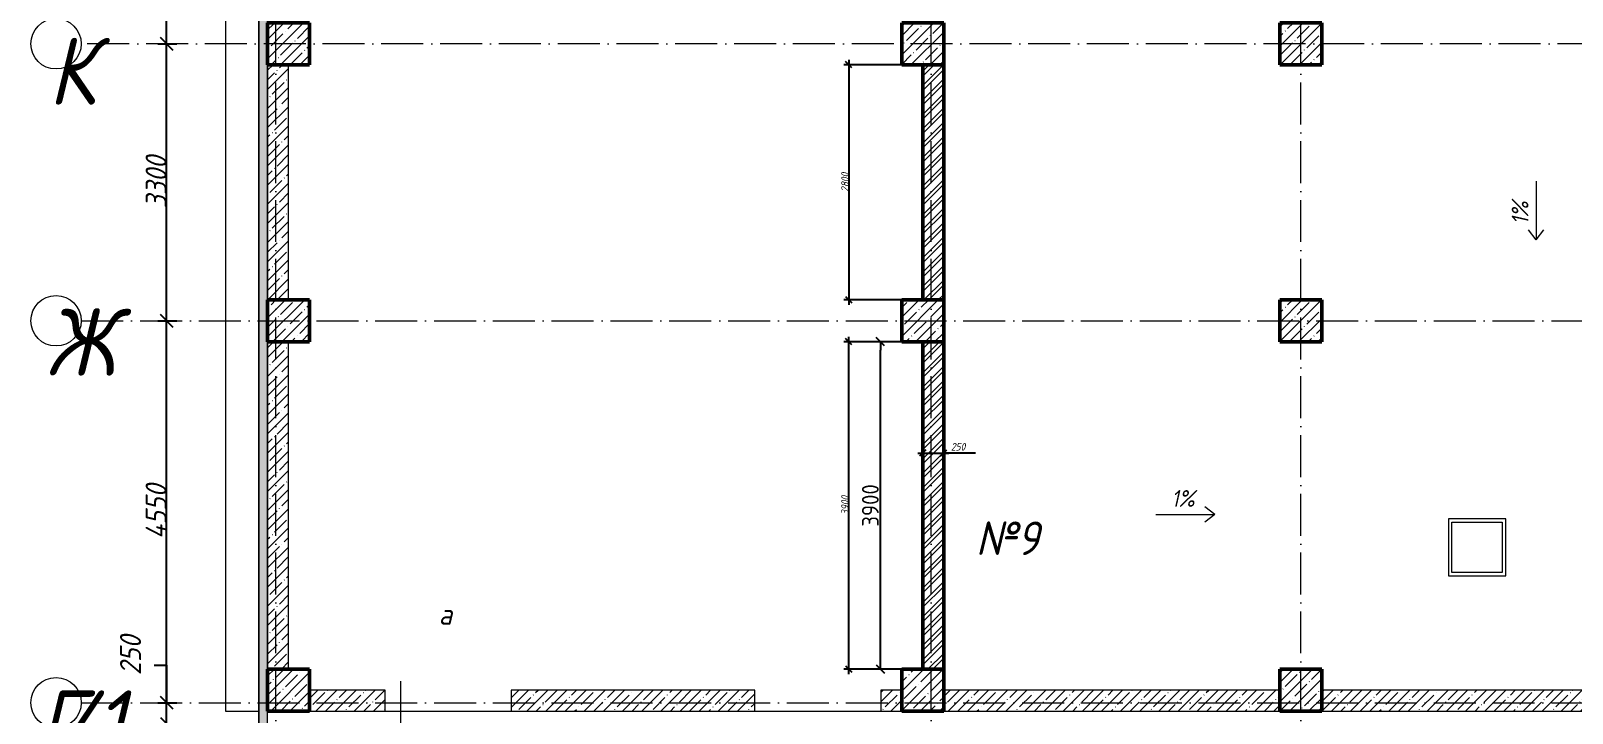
# Model space of a CAD drawing. Header units: millimetres. Extents: x -12989 to 629078, y -109036 to 555275.
# Drawn here: x 508370 to 526720, y 437634 to 445764 of the extents above; entities that cross this region are included whole.
import ezdxf

# ---------------------------------------------------------------- set-up
doc = ezdxf.new("R2010")
doc.units = ezdxf.units.MM
doc.linetypes.add('200_ШТРИХ_ш1п0_6_', pattern=[160, 100, -60])
doc.linetypes.add('50_200_ШТРИХ_1Т_ш5_п1_п1_', pattern=[700, 500, -100, 0, -100])
for name, color, linetype, lineweight in [('A-____-____-DIMS', 7, 'Continuous', 9), ('A-____-NOTE-TEXT', 7, 'Continuous', 9), ('A-FLOR-____-OTLN', 7, 'Continuous', 9), ('A-WALL-____-MCUT', 7, 'Continuous', 13), ('A-WALL-____-MCUT-1', 7, 'Continuous', 9), ('A-WALL-____-MCUT-2', 7, 'Continuous', 50), ('A-WALL-____-MCUT-3', 7, 'Continuous', 9), ('A-WALL-____-PATT-1', 7, 'Continuous', 9), ('A-WALL-FNSH-MCUT-1', 7, 'Continuous', 9), ('G-____-____-DIMS', 7, 'Continuous', 9), ('G-____-____-TEXT', 7, 'Continuous', 9), ('S-COLS-____-MCUT', 7, 'Continuous', 50), ('S-COLS-____-OTLN', 7, 'Continuous', 9), ('S-GRID-____-IDEN', 7, 'Continuous', 9), ('S-GRID-____-OTLN-1', 7, '50_200_ШТРИХ_1Т_ш5_п1_п1_', 9)]:
    doc.layers.add(name, color=color, linetype=linetype, lineweight=lineweight)
for name, color, linetype, lineweight, true_color in [('A-DETL-GENF-OTLN-4', 9, '200_ШТРИХ_ш1п0_6_', 9, 0x808080), ('A-DETL-GENF-OTLN-5', 7, 'Continuous', 5, 0xc0c0c0), ('A-WALL-____-PATT-2', 7, 'Continuous', 9, 0x787878)]:
    doc.layers.add(name, color=color, linetype=linetype, lineweight=lineweight, true_color=true_color)
doc.styles.add('ISOCPEUR_I', font='isocpeui.ttf', dxfattribs={"width": 0.9, "height": 2.5})
doc.styles.add('ISOCPEUR_I_5', font='isocpeui.ttf', dxfattribs={"width": 0.85, "height": 2.1})
doc.styles.add('ISOCPEUR_I_7', font='isocpeui.ttf', dxfattribs={"width": 0.9, "height": 90})
doc.styles.add('ISOCPEUR_I_9', font='isocpeui.ttf', dxfattribs={"width": 0.9, "height": 250})
doc.styles.add('СПДС', font='isocpeur.ttf', dxfattribs={"width": 0.9})
doc.dimstyles.new('ISO-1_8_0_9К_СРЕДНИЙ_Кладочные', dxfattribs={"dimscale": 304.8, "dimtxt": 89.638306, "dimasz": 0.246063, "dimexe": 0.19685, "dimexo": 0, "dimgap": 0, "dimtad": 1, "dimdec": 3, "dimrnd": 0.001, "dimdsep": 46, "dimtxsty": 'ISOCPEUR_I_7', "dimblk1": 'OBLIQUE', "dimblk2": 'OBLIQUE', "dimsah": 1, "dimcen": 0.09, "dimdle": 0.19685, "dimazin": 0, "dimtfac": 1, "dimtdec": 4, "dimtix": 1, "dimtmove": 2, "dimatfit": 3, "dimfxl": 1, "dimtvp": 1, "dimtolj": 1, "dimtzin": 0, "dimarcsym": 2})
doc.dimstyles.new('ISO-1_8_0_9К_СРЕДНИЙ_Кладочные_2', dxfattribs={"dimscale": 304.8, "dimtxt": 89.638306, "dimasz": 0.246063, "dimexe": 0.19685, "dimexo": 0, "dimgap": 0, "dimtad": 1, "dimdec": 3, "dimrnd": 0.001, "dimdsep": 46, "dimtxsty": 'ISOCPEUR_I_7', "dimblk1": 'OBLIQUE', "dimblk2": 'OBLIQUE', "dimsah": 1, "dimcen": 0.09, "dimdle": 0.19685, "dimazin": 0, "dimtfac": 1, "dimtdec": 4, "dimtix": 1, "dimtmove": 1, "dimatfit": 3, "dimfxl": 1, "dimtvp": 1, "dimtolj": 1, "dimtzin": 0, "dimarcsym": 2})
doc.dimstyles.new('ISO-2_5_0_9К_БОЛЬШОЙ_ОСИ', dxfattribs={"dimscale": 304.8, "dimtxt": 248.995294, "dimasz": 0.492126, "dimexe": 0.393701, "dimexo": 0, "dimgap": 0, "dimtad": 1, "dimdec": 0, "dimzin": 0, "dimdsep": 46, "dimtxsty": 'ISOCPEUR_I_9', "dimblk1": 'OBLIQUE', "dimblk2": 'OBLIQUE', "dimsah": 1, "dimcen": 0.09, "dimdle": 0.393701, "dimazin": 0, "dimtfac": 1, "dimtdec": 4, "dimtix": 1, "dimtmove": 0, "dimatfit": 3, "dimfxl": 1, "dimtvp": 1, "dimtolj": 1, "dimtzin": 0, "dimarcsym": 2})
doc.dimstyles.new('ISO-2_5_0_9К_БОЛЬШОЙ_ОСИ_1', dxfattribs={"dimscale": 304.8, "dimtxt": 248.995294, "dimasz": 0.492126, "dimexe": 0.393701, "dimexo": 0, "dimgap": 0, "dimtad": 1, "dimdec": 0, "dimzin": 0, "dimdsep": 46, "dimtxsty": 'ISOCPEUR_I_9', "dimblk1": 'OBLIQUE', "dimblk2": 'OBLIQUE', "dimsah": 1, "dimcen": 0.09, "dimdle": 0.393701, "dimazin": 0, "dimtfac": 1, "dimtdec": 4, "dimtix": 1, "dimtmove": 1, "dimatfit": 3, "dimfxl": 1, "dimtvp": 1, "dimtolj": 1, "dimtzin": 0, "dimarcsym": 2})
doc.dimstyles.new('Размера А3', dxfattribs={"dimtxt": 200, "dimasz": 100, "dimexe": 70, "dimexo": 100, "dimgap": 20, "dimtad": 1, "dimdec": 0, "dimrnd": 10, "dimzin": 0, "dimdsep": 46, "dimtxsty": 'СПДС', "dimblk": 'ARROWHEAD_6', "dimcen": 1, "dimclrd": 256, "dimclre": 256, "dimclrt": 256, "dimazin": 0, "dimtfac": 1, "dimtdec": 0, "dimtmove": 2, "dimatfit": 3, "dimfxl": 1, "dimtolj": 1, "dimtzin": 0, "dimarcsym": 0})
pattern_1 = [(45, (513638.8, 428127.92), (-114.04925, 114.04925), []), (45, (513752.85, 428127.92), (-114.04925, 114.04925), [201.612, -40.322, 3.353, -36.97])]
pattern_2 = [(45, (513638.8, 428127.92), (-85.5366, 85.5366), []), (45, (513695.83, 428127.92), (-85.5366, 85.5366), [])]

# ---------------------------------------------------------------- blocks, each defined once
blk = doc.blocks.new('BSC_Колонна _Прямоугольная - 500х500-V48-АР1_Кладочный план подвала в осях 1-64_А-ГГ')
at = {"layer": 'S-COLS-____-OTLN'}
h = blk.add_hatch(dxfattribs=at)
h.set_pattern_fill('FP_59', color=256, style=0, pattern_type=2)
h.set_pattern_definition([(45, (2200, -9781.04), (-114.0493, 114.0493), []), (45, (2314.05, -9781.04), (-114.0493, 114.0493), [201.612, -40.322, 3.353, -36.97])])
h.paths.add_polyline_path([(-250, -250), (250, -250), (250, 250), (-250, 250)], flags=0)
at = {"layer": 'S-COLS-____-MCUT'}
for p, q in [((250, 250), (-250, 250)), ((-250, 250), (-250, -250)), ((250, -250), (250, 250)), ((-250, -250), (250, -250))]:
    blk.add_line(p, q, dxfattribs=at)
blk = doc.blocks.new('BSC_Колонна _Прямоугольная - 500х500-V49-АР1_Кладочный план подвала в осях 1-64_А-ГГ')
at = {"layer": 'S-COLS-____-OTLN'}
h = blk.add_hatch(dxfattribs=at)
h.set_pattern_fill('FP_60', color=256, style=0, pattern_type=2)
h.set_pattern_definition([(45, (-5350, -9781.04), (-114.0493, 114.0493), []), (45, (-5235.95, -9781.04), (-114.0493, 114.0493), [201.613, -40.323, 3.353, -36.97])])
h.paths.add_polyline_path([(-250, -250), (250, -250), (250, 250), (-250, 250)], flags=0)
at = {"layer": 'S-COLS-____-MCUT'}
for p, q in [((250, 250), (-250, 250)), ((-250, 250), (-250, -250)), ((250, -250), (250, 250)), ((-250, -250), (250, -250))]:
    blk.add_line(p, q, dxfattribs=at)
blk = doc.blocks.new('BSC_Колонна _Прямоугольная - 500х500-V51-АР1_Кладочный план подвала в осях 1-64_А-ГГ')
at = {"layer": 'S-COLS-____-OTLN'}
h = blk.add_hatch(dxfattribs=at)
h.set_pattern_fill('FP_62', color=256, style=0, pattern_type=2)
h.set_pattern_definition([(45, (2200, -17481.04), (-114.0493, 114.0493), []), (45, (2314.05, -17481.04), (-114.0493, 114.0493), [201.612, -40.322, 3.353, -36.97])])
h.paths.add_polyline_path([(-250, -250), (250, -250), (250, 250), (-250, 250)], flags=0)
at = {"layer": 'S-COLS-____-MCUT'}
for p, q in [((250, 250), (-250, 250)), ((-250, 250), (-250, -250)), ((250, -250), (250, 250)), ((-250, -250), (250, -250))]:
    blk.add_line(p, q, dxfattribs=at)
blk = doc.blocks.new('BSC_Колонна _Прямоугольная - 500х500-V53-АР1_Кладочный план подвала в осях 1-64_А-ГГ')
at = {"layer": 'S-COLS-____-OTLN'}
h = blk.add_hatch(dxfattribs=at)
h.set_pattern_fill('FP_64', color=256, style=0, pattern_type=2)
h.set_pattern_definition([(45, (-5350, -17481.04), (-114.0493, 114.0493), []), (45, (-5235.95, -17481.04), (-114.0493, 114.0493), [201.613, -40.323, 3.353, -36.97])])
h.paths.add_polyline_path([(-250, -250), (250, -250), (250, 250), (-250, 250)], flags=0)
at = {"layer": 'S-COLS-____-MCUT'}
for p, q in [((250, 250), (-250, 250)), ((-250, 250), (-250, -250)), ((250, -250), (250, 250)), ((-250, -250), (250, -250))]:
    blk.add_line(p, q, dxfattribs=at)
blk = doc.blocks.new('BSC_Колонна _Прямоугольная - 500х500-V108-АР1_Кладочный план подвала в осях 1-64_А-ГГ')
at = {"layer": 'S-COLS-____-OTLN'}
h = blk.add_hatch(dxfattribs=at)
h.set_pattern_fill('FP_120', color=256, style=0, pattern_type=2)
h.set_pattern_definition([(45, (2200, -14181.04), (-114.0493, 114.0493), []), (45, (2314.05, -14181.04), (-114.0493, 114.0493), [201.612, -40.322, 3.353, -36.97])])
h.paths.add_polyline_path([(-250, -250), (250, -250), (250, 250), (-250, 250)], flags=0)
at = {"layer": 'S-COLS-____-MCUT'}
for p, q in [((250, 250), (-250, 250)), ((-250, 250), (-250, -250)), ((250, -250), (250, 250)), ((-250, -250), (250, -250))]:
    blk.add_line(p, q, dxfattribs=at)
blk = doc.blocks.new('BSC_Колонна _Прямоугольная - 500х500-V111-АР1_Кладочный план подвала в осях 1-64_А-ГГ')
at = {"layer": 'S-COLS-____-OTLN'}
h = blk.add_hatch(dxfattribs=at)
h.set_pattern_fill('FP_123', color=256, style=0, pattern_type=2)
h.set_pattern_definition([(45, (-9850, -9781.04), (-114.0493, 114.0493), []), (45, (-9735.95, -9781.04), (-114.0493, 114.0493), [201.613, -40.323, 3.353, -36.97])])
h.paths.add_polyline_path([(-250, -250), (250, -250), (250, 250), (-250, 250)], flags=0)
at = {"layer": 'S-COLS-____-MCUT'}
for p, q in [((250, 250), (-250, 250)), ((-250, 250), (-250, -250)), ((250, -250), (250, 250)), ((-250, -250), (250, -250))]:
    blk.add_line(p, q, dxfattribs=at)
blk = doc.blocks.new('BSC_Колонна _Прямоугольная - 500х500-V114-АР1_Кладочный план подвала в осях 1-64_А-ГГ')
at = {"layer": 'S-COLS-____-OTLN'}
h = blk.add_hatch(dxfattribs=at)
h.set_pattern_fill('FP_129', color=256, style=0, pattern_type=2)
h.set_pattern_definition([(45, (-9850, -17481.04), (-114.0493, 114.0493), []), (45, (-9735.95, -17481.04), (-114.0493, 114.0493), [201.613, -40.323, 3.353, -36.97])])
h.paths.add_polyline_path([(-250, -250), (250, -250), (250, 250), (-250, 250)], flags=0)
at = {"layer": 'S-COLS-____-MCUT'}
for p, q in [((250, 250), (-250, 250)), ((-250, 250), (-250, -250)), ((250, -250), (250, 250)), ((-250, -250), (250, -250))]:
    blk.add_line(p, q, dxfattribs=at)
blk = doc.blocks.new('DET_L_Имитация разреза_ISO2-5 - Вправо-27489999-АР1_Кладочный план подвала в осях 1-64_А-ГГ')
at = {"layer": 'A-DETL-GENF-OTLN-5'}
blk.add_line((143, 0), (4394, 0), dxfattribs=at)
blk = doc.blocks.new('Ось сетки - Круг_Ø6_00__ISO-2_5_0_9K_-25732049-АР1_Кладочный план подвала в осях 1-64_А-ГГ')
at = {"layer": 'S-GRID-____-IDEN'}
blk.add_circle((0, 0), 3, dxfattribs=at)
blk = doc.blocks.new('_Oblique')
at = {"color": 0, "linetype": 'ByBlock', "lineweight": -2}
blk.add_line((-0.5, -0.5), (0.5, 0.5), dxfattribs=at)
blk = doc.blocks.new('*D6443')
at = {"layer": 'A-____-____-DIMS', "color": 0, "lineweight": -2, "transparency": 16777216}
for p, q in [((509837, 438206), (509987, 438206)), ((509987, 438206), (509987, 437759)), ((509987, 437389), (509987, 437879)), ((509881, 437759), (510107, 437759)), ((509881, 437509), (510107, 437509))]:
    blk.add_line(p, q, dxfattribs=at)
at = {"layer": 'Defpoints', "color": 0, "transparency": 16777216}
for p in [(509881, 437759), (509987, 437759), (509881, 437509)]:
    blk.add_point(p, dxfattribs=at)
at = {"layer": 'A-____-____-DIMS', "color": 0, "lineweight": -2, "transparency": 16777216, "xscale": 150, "yscale": 150, "zscale": 150}
for p, rotation in [((509987, 437759), 90), ((509987, 437509), 270)]:
    blk.add_blockref('_Oblique', p, dxfattribs=dict(at, rotation=rotation))
at = {"layer": 'A-____-____-DIMS', "color": 0, "transparency": 16777216, "insert": (509432, 438088), "char_height": 250, "width": 568.86, "attachment_point": 1, "rotation": 90, "line_spacing_factor": 1.149209, "style": 'ISOCPEUR_I_9'}
blk.add_mtext('\\A1;250', dxfattribs=at)
blk = doc.blocks.new('*D6444')
at = {"layer": 'A-____-____-DIMS', "color": 0, "lineweight": -2, "transparency": 16777216}
for p, q in [((509881, 442309), (510107, 442309)), ((509987, 437639), (509987, 442429)), ((509881, 437759), (510107, 437759))]:
    blk.add_line(p, q, dxfattribs=at)
at = {"layer": 'Defpoints', "color": 0, "transparency": 16777216}
for p in [(509881, 442309), (509987, 442309), (509881, 437759)]:
    blk.add_point(p, dxfattribs=at)
at = {"layer": 'A-____-____-DIMS', "color": 0, "lineweight": -2, "transparency": 16777216, "xscale": 150, "yscale": 150, "zscale": 150}
for p, rotation in [((509987, 442309), 90), ((509987, 437759), 270)]:
    blk.add_blockref('_Oblique', p, dxfattribs=dict(at, rotation=rotation))
at = {"layer": 'A-____-____-DIMS', "color": 0, "transparency": 16777216, "insert": (509862, 440034), "char_height": 250, "width": 781.46, "attachment_point": 5, "rotation": 90, "style": 'ISOCPEUR_I_9'}
blk.add_mtext('\\A1;4550', dxfattribs=at)
blk = doc.blocks.new('*D6445')
at = {"layer": 'A-____-____-DIMS', "color": 0, "lineweight": -2, "transparency": 16777216}
for p, q in [((509881, 445609), (510107, 445609)), ((509987, 442189), (509987, 445729)), ((509881, 442309), (510107, 442309))]:
    blk.add_line(p, q, dxfattribs=at)
at = {"layer": 'Defpoints', "color": 0, "transparency": 16777216}
for p in [(509881, 445609), (509987, 445609), (509881, 442309)]:
    blk.add_point(p, dxfattribs=at)
at = {"layer": 'A-____-____-DIMS', "color": 0, "lineweight": -2, "transparency": 16777216, "xscale": 150, "yscale": 150, "zscale": 150}
for p, rotation in [((509987, 445609), 90), ((509987, 442309), 270)]:
    blk.add_blockref('_Oblique', p, dxfattribs=dict(at, rotation=rotation))
at = {"layer": 'A-____-____-DIMS', "color": 0, "transparency": 16777216, "insert": (509862, 443959), "char_height": 250, "width": 758.48, "attachment_point": 5, "rotation": 90, "style": 'ISOCPEUR_I_9'}
blk.add_mtext('\\A1;3300', dxfattribs=at)
blk = doc.blocks.new('*D6446')
at = {"layer": 'A-____-____-DIMS', "color": 0, "lineweight": -2, "transparency": 16777216}
for p, q in [((509881, 451609), (510107, 451609)), ((509987, 445489), (509987, 451729)), ((509881, 445609), (510107, 445609))]:
    blk.add_line(p, q, dxfattribs=at)
at = {"layer": 'Defpoints', "color": 0, "transparency": 16777216}
for p in [(509881, 451609), (509987, 451609), (509881, 445609)]:
    blk.add_point(p, dxfattribs=at)
at = {"layer": 'A-____-____-DIMS', "color": 0, "lineweight": -2, "transparency": 16777216, "xscale": 150, "yscale": 150, "zscale": 150}
for p, rotation in [((509987, 451609), 90), ((509987, 445609), 270)]:
    blk.add_blockref('_Oblique', p, dxfattribs=dict(at, rotation=rotation))
at = {"layer": 'A-____-____-DIMS', "color": 0, "transparency": 16777216, "insert": (509862, 448609), "char_height": 250, "width": 758.48, "attachment_point": 5, "rotation": 90, "style": 'ISOCPEUR_I_9'}
blk.add_mtext('\\A1;6000', dxfattribs=at)
blk = doc.blocks.new('*D6379')
at = {"layer": 'A-____-____-DIMS', "color": 0, "lineweight": -2, "transparency": 16777216}
for p, q in [((518108, 445419), (518108, 442499)), ((518989, 445359), (518048, 445359)), ((518989, 442559), (518048, 442559))]:
    blk.add_line(p, q, dxfattribs=at)
at = {"layer": 'Defpoints', "color": 0, "transparency": 16777216}
for p in [(518989, 445359), (518108, 442559), (518989, 442559)]:
    blk.add_point(p, dxfattribs=at)
at = {"layer": 'A-____-____-DIMS', "color": 0, "lineweight": -2, "transparency": 16777216, "xscale": 75, "yscale": 75, "zscale": 75}
for p, rotation in [((518108, 445359), 90), ((518108, 442559), 270)]:
    blk.add_blockref('_Oblique', p, dxfattribs=dict(at, rotation=rotation))
at = {"layer": 'A-____-____-DIMS', "color": 0, "transparency": 16777216, "insert": (518063, 443959), "char_height": 90, "width": 546.1, "attachment_point": 5, "rotation": 90, "style": 'ISOCPEUR_I_7'}
blk.add_mtext('\\A1;2800', dxfattribs=at)
blk = doc.blocks.new('*D6380')
at = {"layer": 'A-____-____-DIMS', "color": 0, "lineweight": -2, "transparency": 16777216}
for p, q in [((518108, 438099), (518108, 442119)), ((518739, 442059), (518048, 442059)), ((518989, 438159), (518048, 438159))]:
    blk.add_line(p, q, dxfattribs=at)
at = {"layer": 'Defpoints', "color": 0, "transparency": 16777216}
for p in [(518108, 442059), (518739, 442059), (518989, 438159)]:
    blk.add_point(p, dxfattribs=at)
at = {"layer": 'A-____-____-DIMS', "color": 0, "lineweight": -2, "transparency": 16777216, "xscale": 75, "yscale": 75, "zscale": 75}
for p, rotation in [((518108, 442059), 90), ((518108, 438159), 270)]:
    blk.add_blockref('_Oblique', p, dxfattribs=dict(at, rotation=rotation))
at = {"layer": 'A-____-____-DIMS', "color": 0, "transparency": 16777216, "insert": (518063, 440109), "char_height": 90, "width": 546.1, "attachment_point": 5, "rotation": 90, "style": 'ISOCPEUR_I_7'}
blk.add_mtext('\\A1;3900', dxfattribs=at)
blk = doc.blocks.new('*D6338')
at = {"layer": 'A-____-____-DIMS', "color": 0, "lineweight": -2, "transparency": 16777216}
for p, q in [((518989, 440839), (518989, 440673)), ((519239, 440839), (519239, 440673)), ((518929, 440733), (519299, 440733)), ((519616, 440733), (519239, 440733))]:
    blk.add_line(p, q, dxfattribs=at)
at = {"layer": 'Defpoints', "color": 0, "transparency": 16777216}
for p in [(518989, 440839), (519239, 440839), (519239, 440733)]:
    blk.add_point(p, dxfattribs=at)
at = {"layer": 'A-____-____-DIMS', "color": 0, "lineweight": -2, "transparency": 16777216, "xscale": 75, "yscale": 75, "zscale": 75, "rotation": 180}
blk.add_blockref('_Oblique', (518989, 440733), dxfattribs=at)
at = {"layer": 'A-____-____-DIMS', "color": 0, "lineweight": -2, "transparency": 16777216, "xscale": 75, "yscale": 75, "zscale": 75}
blk.add_blockref('_Oblique', (519239, 440733), dxfattribs=at)
at = {"layer": 'A-____-____-DIMS', "color": 0, "transparency": 16777216, "insert": (519325, 440853), "char_height": 90, "width": 409.58, "attachment_point": 1, "line_spacing_factor": 1.149209, "style": 'ISOCPEUR_I_7'}
blk.add_mtext('\\A1;250', dxfattribs=at)
blk = doc.blocks.new('ARROWHEAD_6')
at = {"color": 0, "linetype": 'Continuous'}
for p, q in [((0, 0), (-1, 0)), ((-0.5, -0.5), (0.5, 0.5))]:
    blk.add_line(p, q, dxfattribs=at)
blk = doc.blocks.new('*D6736')
at = {"lineweight": -2, "transparency": 16777216}
for p, q in [((518889, 442059), (518415, 442059)), ((518485, 438259), (518485, 441959)), ((518889, 438159), (518415, 438159))]:
    blk.add_line(p, q, dxfattribs=at)
at = {"layer": 'Defpoints', "color": 0, "transparency": 16777216}
for p in [(518485, 442059), (518989, 442059), (518989, 438159)]:
    blk.add_point(p, dxfattribs=at)
at = {"lineweight": -2, "transparency": 16777216, "xscale": 100, "yscale": 100, "zscale": 100}
for p, rotation in [((518485, 442059), 90), ((518485, 438159), 270)]:
    blk.add_blockref('ARROWHEAD_6', p, dxfattribs=dict(at, rotation=rotation))
at = {"transparency": 16777216, "insert": (518365, 440109), "char_height": 200, "attachment_point": 5, "rotation": 90, "style": 'СПДС'}
blk.add_mtext('\\A1;3900', dxfattribs=at)

msp = doc.modelspace()

# ---------------------------------------------------------------- hatches: boundary and pattern name
at = {"layer": 'A-WALL-____-PATT-1'}
h = msp.add_hatch(dxfattribs=at)
h.set_pattern_fill('FP_91', color=256, style=0, pattern_type=2)
h.set_pattern_definition([(0, (513638.804, 428127.92), (120.968, 69.841), [80.645, -161.29]), (120, (513638.804, 428127.92), (-120.96808, 69.84086), [80.645, -161.29]), (60, (513638.804, 428127.92), (-8e-05, 139.68186), [0, -161.29, 80.645, 0])])
h.paths.add_polyline_path([(511186.8036, 426106.9591), (511186.8036, 475860.9591), (511086.8036, 475860.9591), (511086.8036, 426106.9591)], flags=0)
h = msp.add_hatch(dxfattribs=at)
h.set_pattern_fill('FP_1', color=256, style=0, pattern_type=2)
h.set_pattern_definition(pattern_1)
h.paths.add_polyline_path([(511438.8036, 442558.9591), (511438.8036, 445358.9591), (511188.8036, 445358.9591), (511188.8036, 442558.9591)], flags=0)
h = msp.add_hatch(dxfattribs=at)
h.set_pattern_fill('FP_1', color=256, style=0, pattern_type=2)
h.set_pattern_definition(pattern_1)
h.paths.add_polyline_path([(511438.8036, 438158.9591), (511438.8036, 442058.9591), (511188.8036, 442058.9591), (511188.8036, 438158.9591)], flags=0)
h = msp.add_hatch(dxfattribs=at)
h.set_pattern_fill('FP_1', color=256, style=0, pattern_type=2)
h.set_pattern_definition(pattern_1)
h.paths.add_polyline_path([(518738.8036, 437658.9591), (518738.8036, 437908.9591), (518488.9457, 437908.9591), (518488.9457, 437658.9591)], flags=0)
h.paths.add_polyline_path([(516988.9457, 437658.9591), (516988.9457, 437908.9591), (514088.8036, 437908.9591), (514088.8036, 437658.9591)], flags=0)
h.paths.add_polyline_path([(512588.8036, 437658.9591), (512588.8036, 437908.9591), (511688.8036, 437908.9591), (511688.8036, 437658.9591)], flags=0)
h = msp.add_hatch(dxfattribs=at)
h.set_pattern_fill('FP_1', color=256, style=0, pattern_type=2)
h.set_pattern_definition(pattern_1)
h.paths.add_polyline_path([(523238.8036, 437658.9591), (523238.8036, 437908.9591), (519238.8036, 437908.9591), (519238.8036, 437658.9591), (520693.4486, 437658.9591)], flags=0)
h = msp.add_hatch(dxfattribs=at)
h.set_pattern_fill('FP_1', color=256, style=0, pattern_type=2)
h.set_pattern_definition(pattern_1)
h.paths.add_polyline_path([(536288.8036, 437658.9591), (536488.8036, 437658.9591), (536488.8036, 437908.9591), (523738.8036, 437908.9591), (523738.8036, 437658.9591), (534833.4745, 437658.9591)], flags=0)
at = {"layer": 'A-WALL-____-PATT-2'}
h = msp.add_hatch(dxfattribs=at)
h.set_pattern_fill('FP_5', color=256, style=0, pattern_type=2)
h.set_pattern_definition(pattern_2)
h.paths.add_polyline_path([(519238.8036, 442558.9591), (519238.8036, 445358.9591), (518988.8036, 445358.9591), (518988.8036, 442558.9591)], flags=0)
h = msp.add_hatch(dxfattribs=at)
h.set_pattern_fill('FP_5', color=256, style=0, pattern_type=2)
h.set_pattern_definition(pattern_2)
h.paths.add_polyline_path([(519238.8036, 438158.9591), (519238.8036, 442058.9591), (518988.8036, 442058.9591), (518988.8036, 438158.9591)], flags=0)
at = {"layer": 'S-COLS-____-OTLN'}
h = msp.add_hatch(dxfattribs=at)
h.set_pattern_fill('FP_1', color=256, style=0, pattern_type=2)
h.set_pattern_definition(pattern_1)
h.paths.add_polyline_path([(519238.8036, 442058.9591), (519238.8036, 442558.9591), (518738.8036, 442558.9591), (518738.8036, 442058.9591)], flags=0)
h = msp.add_hatch(dxfattribs=at)
h.set_pattern_fill('FP_1', color=256, style=0, pattern_type=2)
h.set_pattern_definition(pattern_1)
h.paths.add_polyline_path([(523738.8036, 442058.9591), (523738.8036, 442558.9591), (523238.8036, 442558.9591), (523238.8036, 442058.9591)], flags=0)

# ---------------------------------------------------------------- linework, layer by layer
at = {"layer": 'A-FLOR-____-OTLN'}
for p, q in [((510688.8036, 476358.9591), (510688.8036, 437658.9591)), ((525928.8036, 439948.9591), (525248.8036, 439948.9591)), ((525248.8036, 439948.9591), (525248.8036, 439268.9591)), ((525288.8036, 439308.9591), (525288.8036, 439908.9591)), ((525288.8036, 439908.9591), (525888.8036, 439908.9591)), ((525888.8036, 439908.9591), (525888.8036, 439308.9591)), ((525928.8036, 439268.9591), (525928.8036, 439948.9591)), ((525248.8036, 439268.9591), (525928.8036, 439268.9591)), ((525888.8036, 439308.9591), (525288.8036, 439308.9591)), ((510688.8036, 437658.9591), (511078.8036, 437658.9591)), ((512588.8036, 437658.9591), (514088.8036, 437658.9591)), ((516988.9457, 437658.9591), (518488.9457, 437658.9591))]:
    msp.add_line(p, q, dxfattribs=at)
at = {"layer": 'A-WALL-____-MCUT'}
for p, q in [((511078.8036, 475968.9591), (511078.8036, 426098.9591)), ((511086.8036, 426106.9591), (511086.8036, 475960.9591))]:
    msp.add_line(p, q, dxfattribs=at)
at = {"layer": 'A-WALL-____-MCUT-1'}
for p, q in [((511188.8036, 445358.9591), (511188.8036, 442558.9591)), ((511438.8036, 442558.9591), (511438.8036, 445358.9591)), ((511188.8036, 442058.9591), (511188.8036, 438158.9591)), ((511438.8036, 438158.9591), (511438.8036, 442058.9591)), ((512588.8036, 437908.9591), (511688.8036, 437908.9591)), ((512588.8036, 437658.9591), (512588.8036, 437908.9591)), ((516988.9457, 437908.9591), (514088.8036, 437908.9591)), ((514088.8036, 437908.9591), (514088.8036, 437658.9591)), ((516988.9457, 437658.9591), (516988.9457, 437908.9591)), ((518738.8036, 437908.9591), (518488.9457, 437908.9591)), ((518488.9457, 437908.9591), (518488.9457, 437658.9591)), ((523238.8036, 437908.9591), (519238.8036, 437908.9591)), ((527388.8036, 437908.9591), (523738.8036, 437908.9591)), ((511688.8036, 437658.9591), (512588.8036, 437658.9591)), ((514088.8036, 437658.9591), (516988.9457, 437658.9591)), ((518488.9457, 437658.9591), (518738.8036, 437658.9591)), ((519238.8036, 437658.9591), (523238.8036, 437658.9591)), ((523738.8036, 437658.9591), (536488.8036, 437658.9591))]:
    msp.add_line(p, q, dxfattribs=at)
at = {"layer": 'A-WALL-____-MCUT-2'}
for p, q in [((518988.8036, 445358.9591), (518988.8036, 442558.9591)), ((519238.8036, 442558.9591), (519238.8036, 445358.9591)), ((518988.8036, 442558.9591), (519238.8036, 442558.9591)), ((518988.8036, 442058.9591), (518988.8036, 438158.9591)), ((519238.8036, 442058.9591), (518988.8036, 442058.9591)), ((519238.8036, 438158.9591), (519238.8036, 442058.9591))]:
    msp.add_line(p, q, dxfattribs=at)
at = {"layer": 'A-WALL-____-MCUT-3'}
msp.add_line((511186.8036, 426206.9591), (511186.8036, 475860.9591), dxfattribs=at)
at = {"layer": 'A-WALL-FNSH-MCUT-1'}
msp.add_line((511188.8036, 437608.9591), (511188.8036, 437658.9591), dxfattribs=at)
at = {"layer": 'G-____-____-DIMS'}
for p, q in [((526291.5565, 443972.6499), (526291.5565, 443272.6499)), ((526291.5565, 443272.6499), (526199.4773, 443392.6499)), ((526291.5565, 443272.6499), (526383.6358, 443392.6499)), ((522465.7365, 440000.8961), (522345.7365, 440092.9753)), ((521765.7365, 440000.8961), (522465.7365, 440000.8961)), ((522465.7365, 440000.8961), (522345.7365, 439908.8168))]:
    msp.add_line(p, q, dxfattribs=at)
at = {"layer": 'S-COLS-____-MCUT'}
for p, q in [((519238.8036, 442558.9591), (518738.8036, 442558.9591)), ((518738.8036, 442558.9591), (518738.8036, 442058.9591)), ((519238.8036, 442058.9591), (519238.8036, 442558.9591)), ((523738.8036, 442558.9591), (523238.8036, 442558.9591)), ((523238.8036, 442558.9591), (523238.8036, 442058.9591)), ((523738.8036, 442058.9591), (523738.8036, 442558.9591)), ((518738.8036, 442058.9591), (519238.8036, 442058.9591)), ((523238.8036, 442058.9591), (523738.8036, 442058.9591))]:
    msp.add_line(p, q, dxfattribs=at)
at = {"layer": 'S-GRID-____-OTLN-1'}
for p, q in [((511288.8036, 423645.3108), (511288.8036, 478008.8768)), ((519088.8036, 423645.3108), (519088.8036, 478008.8768)), ((523488.8036, 423645.3108), (523488.8036, 478008.8768)), ((540346.5427, 445608.9591), (508970.0334, 445608.9591)), ((508970.0334, 442308.9591), (540346.5427, 442308.9591)), ((508970.0334, 437758.9591), (537509.4043, 437758.9591))]:
    msp.add_line(p, q, dxfattribs=at)

# ---------------------------------------------------------------- block references
at = {"layer": 'A-DETL-GENF-OTLN-4', "rotation": 89.99999999999994}
msp.add_blockref('DET_L_Имитация разреза_ISO2-5 - Вправо-27489999-АР1_Кладочный план подвала в осях 1-64_А-ГГ', (512774.2309, 433622.1514), dxfattribs=at)
at = {"layer": 'S-COLS-____-OTLN'}
for name, p in [('BSC_Колонна _Прямоугольная - 500х500-V51-АР1_Кладочный план подвала в осях 1-64_А-ГГ', (511438.8036, 445608.9591)), ('BSC_Колонна _Прямоугольная - 500х500-V53-АР1_Кладочный план подвала в осях 1-64_А-ГГ', (518988.8036, 445608.9591)), ('BSC_Колонна _Прямоугольная - 500х500-V114-АР1_Кладочный план подвала в осях 1-64_А-ГГ', (523488.8036, 445608.9591)), ('BSC_Колонна _Прямоугольная - 500х500-V108-АР1_Кладочный план подвала в осях 1-64_А-ГГ', (511438.8036, 442308.9591)), ('BSC_Колонна _Прямоугольная - 500х500-V48-АР1_Кладочный план подвала в осях 1-64_А-ГГ', (511438.8036, 437908.9591)), ('BSC_Колонна _Прямоугольная - 500х500-V49-АР1_Кладочный план подвала в осях 1-64_А-ГГ', (518988.8036, 437908.9591)), ('BSC_Колонна _Прямоугольная - 500х500-V111-АР1_Кладочный план подвала в осях 1-64_А-ГГ', (523488.8036, 437908.9591))]:
    msp.add_blockref(name, p, dxfattribs=at)
at = {"layer": 'S-GRID-____-IDEN', "xscale": 99.99999999999993, "yscale": 99.99999999999993, "zscale": 99.99999999999993}
for p, rotation in [((508670.0334, 445608.9591), 89.9999999999998), ((508670.0334, 442308.9591), 269.9999999999996), ((508670.0334, 437758.9591), 269.9999999999996)]:
    msp.add_blockref('Ось сетки - Круг_Ø6_00__ISO-2_5_0_9K_-25732049-АР1_Кладочный план подвала в осях 1-64_А-ГГ', p, dxfattribs=dict(at, rotation=rotation))

# ---------------------------------------------------------------- texts
at = {"layer": 'A-____-NOTE-TEXT', "insert": (513226.6213, 438938.0257), "char_height": 250, "width": 223.670813, "attachment_point": 1, "style": 'ISOCPEUR_I'}
msp.add_mtext('\\fISOCPEUR|b0|i1|c204|p34|;\\W.9;а', dxfattribs=at)
at = {"layer": 'G-____-____-DIMS', "insert": (526000.2654, 443457.3225), "char_height": 200, "width": 396.78578, "attachment_point": 1, "rotation": 90, "line_spacing_factor": 1.149209, "style": 'ISOCPEUR_I_5'}
msp.add_mtext('1%', dxfattribs=at)
at = {"layer": 'G-____-____-DIMS', "insert": (521950.409, 440292.1872), "char_height": 200, "width": 396.78578, "attachment_point": 1, "line_spacing_factor": 1.149209, "style": 'ISOCPEUR_I_5'}
msp.add_mtext('1%', dxfattribs=at)
at = {"layer": 'G-____-____-TEXT', "insert": (519620.5666, 439918.0523), "char_height": 400, "width": 2763.416813, "attachment_point": 1, "style": 'ISOCPEUR_I'}
msp.add_mtext('№9', dxfattribs=at)
at = {"layer": 'S-GRID-____-IDEN', "char_height": 800, "attachment_point": 1, "style": 'ISOCPEUR_I'}
for s, insert, width in [('\\fISOCPEUR|b0|i1|c204|p34|;\\W.9;К', (508577.2129, 445685.035), 223.670812), ('\\fISOCPEUR|b0|i1|c204|p34|;\\W.9;Ж', (508548.2038, 442455.5916), 281.392312), ('\\fISOCPEUR|b0|i1|c204|p34|;\\W.9;Г', (508438.4038, 437905.5916), 202.02525), ('/1', (508605.0913, 437905.5916), 346.329)]:
    msp.add_mtext(s, dxfattribs=dict(at, insert=insert, width=width))

# ---------------------------------------------------------------- dimensions: what is measured, and where the dimension line sits
at = {"color": 18, "true_color": 0x000000}
dim = msp.add_linear_dim(base=(518484.8489, 442058.9591), p1=(518988.8036, 438158.9591), p2=(518988.8036, 442058.9591), angle=90, dimstyle='Размера А3', dxfattribs=at)
dim.commit()
dim.dimension.update_dxf_attribs({"geometry": '*D6736', "text_midpoint": (518364.8489, 440108.9591)})
at = {"layer": 'A-____-____-DIMS'}
for base, p1, p2, dimstyle, override, picture, middle in [((509987.408, 451608.9591), (509881.342, 445608.9591), (509881.342, 451608.9591), 'ISO-2_5_0_9К_БОЛЬШОЙ_ОСИ', {"dimtxt": 400, "dimpost": '<>', "dimfxl": 6000}, '*D6446', (509862.408, 448608.9591)), ((509987.408, 445608.9591), (509881.342, 442308.9591), (509881.342, 445608.9591), 'ISO-2_5_0_9К_БОЛЬШОЙ_ОСИ', {"dimtxt": 400, "dimpost": '<>', "dimfxl": 3300}, '*D6445', (509862.408, 443958.9591)), ((518107.7377, 442558.9591), (518988.8036, 445358.9591), (518988.8036, 442558.9591), 'ISO-1_8_0_9К_СРЕДНИЙ_Кладочные', {"dimtxt": 400, "dimpost": '<>', "dimfxl": 2800}, '*D6379', (518062.7377, 443958.9591)), ((509987.408, 442308.9591), (509881.342, 437758.9591), (509881.342, 442308.9591), 'ISO-2_5_0_9К_БОЛЬШОЙ_ОСИ', {"dimtxt": 400, "dimpost": '<>', "dimfxl": 4550}, '*D6444', (509862.408, 440033.9591)), ((518107.7377, 442058.9591), (518988.8036, 438158.9591), (518738.8036, 442058.9591), 'ISO-1_8_0_9К_СРЕДНИЙ_Кладочные', {"dimtxt": 400, "dimpost": '<>', "dimfxl": 3908.004606}, '*D6380', (518062.7377, 440108.9591))]:
    dim = msp.add_linear_dim(base=base, p1=p1, p2=p2, angle=90, dimstyle=dimstyle, override=override, dxfattribs=at)
    dim.commit()
    dim.dimension.update_dxf_attribs({"geometry": picture, "text_midpoint": middle})
dim = msp.add_linear_dim(base=(519238.8036, 440732.8159), p1=(518988.8036, 440838.8819), p2=(519238.8036, 440838.8819), dimstyle='ISO-1_8_0_9К_СРЕДНИЙ_Кладочные_2', override={"dimtxt": 400, "dimpost": '<>', "dimfxl": 250}, dxfattribs=at)
dim.commit()
dim.dimension.update_dxf_attribs({"geometry": '*D6338', "text_midpoint": (519529.9971, 440847.9779), "dimtype": 160})
dim = msp.add_linear_dim(base=(509987.408, 437758.9591), p1=(509881.342, 437508.9591), p2=(509881.342, 437758.9591), angle=90, dimstyle='ISO-2_5_0_9К_БОЛЬШОЙ_ОСИ_1', override={"dimtxt": 400, "dimpost": '<>', "dimfxl": 250}, dxfattribs=at)
dim.commit()
dim.dimension.update_dxf_attribs({"geometry": '*D6443', "text_midpoint": (509827.4607, 438205.8111), "dimtype": 160, "text_rotation": 90})

doc.saveas('drawing.dxf')
